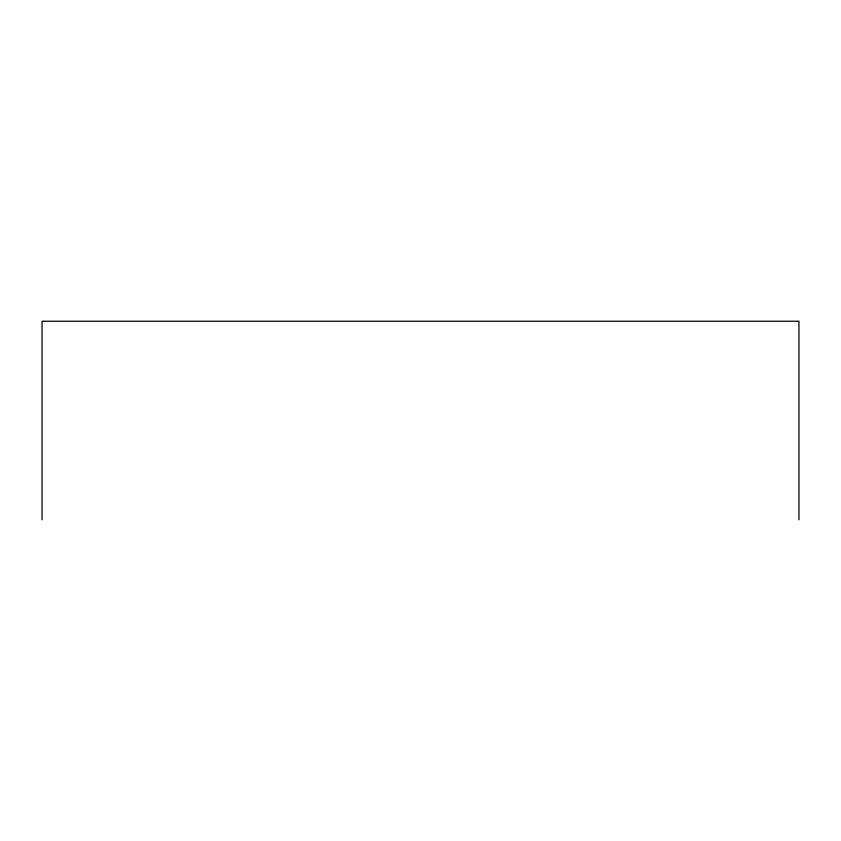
<?xml version="1.0" encoding="UTF-8"?>
<svg xmlns="http://www.w3.org/2000/svg" width="841" height="841" viewBox="0 0 841 841"><rect width="100%" height="100%" fill="white"/><g stroke="black" fill="none" stroke-linecap="round" stroke-linejoin="round"><path stroke-width="1.26" d="M798.95 519.77L798.95 321.23L42.05 321.23L42.05 519.77"/></g></svg>
